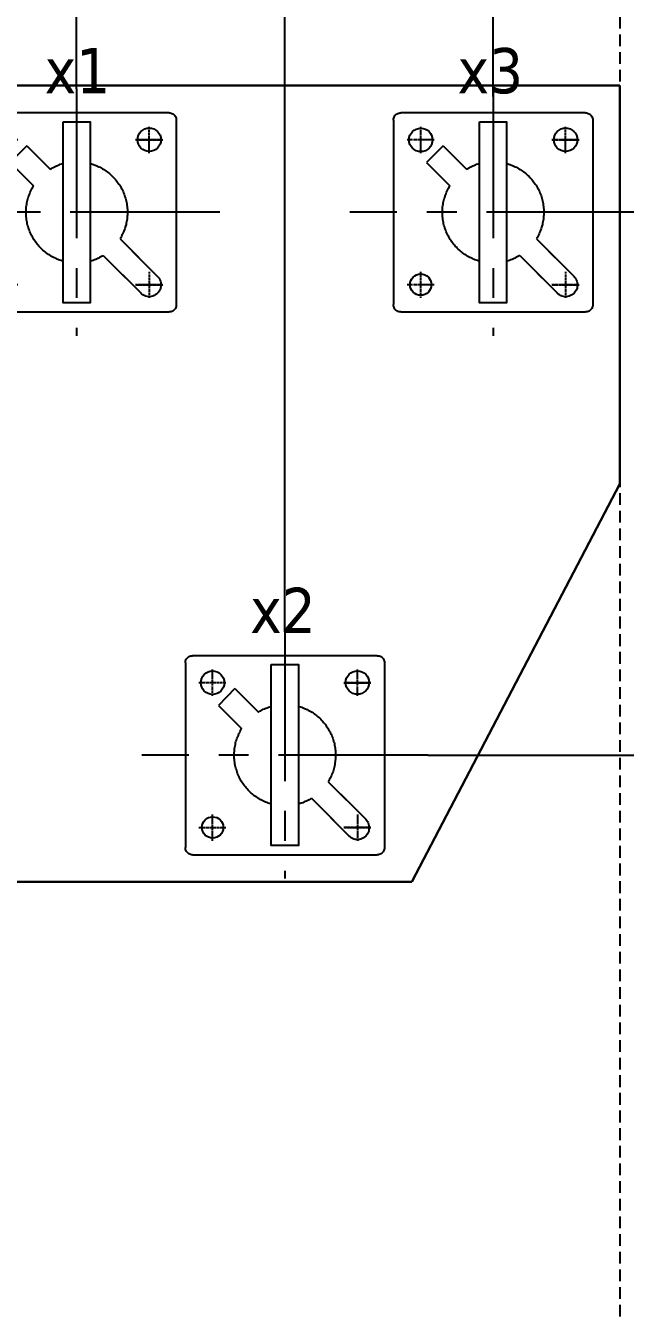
# Model space of a CAD drawing. Header units: millimetres. Extents: x 128333 to 138423, y -158939 to -152492.
# Drawn here: x 130797 to 131128, y -154949 to -154238 of the extents above; entities that cross this region are included whole.
import ezdxf

# ---------------------------------------------------------------- set-up
doc = ezdxf.new("R2010")
doc.units = ezdxf.units.MM
doc.header["$LTSCALE"] = 13
doc.linetypes.add('CENTERX2', pattern=[101.6, 63.5, -12.7, 12.7, -12.7])
doc.linetypes.add('DASHED', pattern=[0.75, 0.5, -0.25])
for name, color, linetype in [('1', 4, 'Continuous'), ('2细线层', 4, 'Continuous'), ('4虚线层', 6, 'DASHED'), ('粗实线', 4, 'Continuous')]:
    doc.layers.add(name, color=color, linetype=linetype)
doc.layers.add('标注、文本', color=3, linetype='Continuous', lineweight=25)
doc.styles.get("Standard").update_dxf_attribs({"font": 'gbenor.shx', "bigfont": 'gbcbig.shx'})
doc.styles.add('Tahoma$001', font='tahoma.ttf', dxfattribs={"height": 2.159784})
doc.dimstyles.new('郁文书', dxfattribs={"dimscale": 15, "dimtxt": 3.5, "dimasz": 2.5, "dimexe": 1.5, "dimexo": 0, "dimgap": 0.5, "dimtad": 1, "dimtoh": 1, "dimtxsty": 'Standard', "dimcen": 2.5, "dimclrd": 3, "dimclre": 3, "dimclrt": 2, "dimadec": 0, "dimazin": 0, "dimtfac": 1, "dimtmove": 0, "dimatfit": 2, "dimfxl": 1, "dimarcsym": 0})

# ---------------------------------------------------------------- blocks, each defined once
blk = doc.blocks.new('A$C1B182C69')
at = {"layer": '1', "color": 1, "linetype": 'CENTERX2', "lineweight": -3, "ltscale": 0.1}
for p, q in [((79.01, 136.41), (79.01, 0)), ((158.03, 68.21), (0, 68.21))]:
    blk.add_line(p, q, dxfattribs=at)
at = {"layer": '2细线层'}
for points in [[(24.06, 119.17), (24.06, 119.75), (24.15, 120.24), (24.35, 120.73), (24.54, 121.21), (24.84, 121.6), (25.23, 121.99), (25.62, 122.38), (26.01, 122.68), (26.49, 122.87), (26.98, 123.07), (27.47, 123.16), (28.05, 123.16)], [(130.07, 123.16), (28.05, 123.16)], [(130.07, 123.16), (130.66, 123.16), (131.15, 123.07), (131.63, 122.87), (132.12, 122.68), (132.51, 122.38), (132.9, 121.99), (133.29, 121.6), (133.58, 121.21), (133.78, 120.73), (133.97, 120.24), (134.07, 119.75), (134.07, 119.17)], [(24.06, 119.17), (24.06, 17.15)], [(39.06, 114.59), (39.06, 115.46)], [(39.06, 114.1), (39.06, 114.3)], [(39.06, 112.54), (39.06, 113.81)], [(119.06, 114.59), (119.06, 115.46)], [(119.06, 114.59), (119.06, 115.46)], [(119.06, 114.1), (119.06, 114.3)], [(119.06, 114.1), (119.06, 114.3)], [(119.06, 112.64), (119.06, 113.81)], [(119.06, 112.64), (119.06, 113.81)], [(134.07, 119.17), (134.07, 17.15)], [(32.63, 108.16), (31.56, 108.16)], [(33.12, 108.16), (32.83, 108.16)], [(34.58, 108.16), (33.31, 108.16)], [(35.07, 108.16), (34.87, 108.16)], [(36.63, 108.16), (35.36, 108.16)], [(37.11, 108.16), (36.82, 108.16)], [(38.58, 108.16), (37.41, 108.16)], [(39.06, 108.16), (38.87, 108.16)], [(39.06, 112.05), (39.06, 112.35)], [(39.06, 110.59), (39.06, 111.86)], [(39.06, 110.11), (39.06, 110.3)], [(39.06, 108.55), (39.06, 109.81)], [(39.06, 108.06), (39.06, 108.35)], [(39.06, 106.6), (39.06, 107.86)], [(40.62, 108.16), (39.35, 108.16)], [(41.11, 108.16), (40.82, 108.16)], [(42.57, 108.16), (41.4, 108.16)], [(43.16, 108.16), (42.86, 108.16)], [(44.62, 108.16), (43.35, 108.16)], [(45.1, 108.16), (44.91, 108.16)], [(46.47, 108.16), (45.4, 108.16)], [(112.63, 108.16), (111.56, 108.16)], [(111.66, 108.16), (112.73, 108.16)], [(113.22, 108.16), (112.92, 108.16)], [(113.02, 108.16), (113.22, 108.16)], [(114.68, 108.16), (113.41, 108.16)], [(113.51, 108.16), (114.78, 108.16)], [(115.16, 108.16), (114.87, 108.16)], [(114.97, 108.16), (115.26, 108.16)], [(116.63, 108.16), (115.46, 108.16)], [(115.55, 108.16), (116.72, 108.16)], [(117.21, 108.16), (116.92, 108.16)], [(117.02, 108.16), (117.31, 108.16)], [(118.67, 108.16), (117.41, 108.16)], [(117.5, 108.16), (118.77, 108.16)], [(119.16, 108.16), (118.97, 108.16)], [(119.06, 112.05), (119.06, 112.35)], [(119.06, 112.05), (119.06, 112.35)], [(119.06, 110.59), (119.06, 111.86)], [(119.06, 110.59), (119.06, 111.86)], [(119.06, 110.11), (119.06, 110.3)], [(119.06, 110.11), (119.06, 110.3)], [(119.06, 108.55), (119.06, 109.81)], [(119.06, 108.55), (119.06, 109.81)], [(119.06, 108.06), (119.06, 108.35)], [(119.06, 108.06), (119.06, 108.35)], [(119.06, 108.16), (119.26, 108.16)], [(119.06, 106.6), (119.06, 107.86)], [(119.06, 106.6), (119.06, 107.86)], [(120.72, 108.16), (119.45, 108.16)], [(119.55, 108.16), (120.72, 108.16)], [(121.21, 108.16), (120.91, 108.16)], [(121.01, 108.16), (121.3, 108.16)], [(122.67, 108.16), (121.4, 108.16)], [(121.5, 108.16), (122.77, 108.16)], [(123.16, 108.16), (122.96, 108.16)], [(123.06, 108.16), (123.25, 108.16)], [(124.71, 108.16), (123.45, 108.16)], [(123.54, 108.16), (124.81, 108.16)], [(125.2, 108.16), (124.91, 108.16)], [(125.01, 108.16), (125.3, 108.16)], [(126.47, 108.16), (125.4, 108.16)], [(125.49, 108.16), (126.57, 108.16)], [(39.06, 106.11), (39.06, 106.31)], [(39.06, 104.55), (39.06, 105.82)], [(39.06, 104.06), (39.06, 104.36)], [(39.06, 102.6), (39.06, 103.77)], [(39.06, 102.02), (39.06, 102.31)], [(39.06, 100.95), (39.06, 101.82)], [(51.44, 104.94), (42.28, 95.68)], [(51.44, 104.94), (64.4, 91.98)], [(119.06, 106.11), (119.06, 106.31)], [(119.06, 106.11), (119.06, 106.31)], [(119.06, 104.55), (119.06, 105.82)], [(119.06, 104.55), (119.06, 105.82)], [(119.06, 104.06), (119.06, 104.36)], [(119.06, 104.06), (119.06, 104.36)], [(119.06, 102.6), (119.06, 103.87)], [(119.06, 102.6), (119.06, 103.87)], [(119.06, 102.12), (119.06, 102.31)], [(119.06, 102.12), (119.06, 102.31)], [(119.06, 100.95), (119.06, 101.82)], [(119.06, 100.95), (119.06, 101.82)], [(42.28, 95.68), (55.14, 82.82)], [(64.4, 91.98), (65.08, 92.47), (65.76, 92.76), (66.44, 93.15), (67.13, 93.54), (67.81, 93.83), (68.49, 94.12), (69.27, 94.42), (69.95, 94.71), (70.73, 94.9), (71.51, 95.1), (71.51, 95.1)], [(86.51, 95.2), (86.91, 95.1), (87.69, 94.81), (88.37, 94.61), (89.15, 94.32), (89.83, 94.03), (90.51, 93.74), (91.29, 93.35), (91.97, 93.05), (92.66, 92.66), (93.34, 92.27), (94.02, 91.88), (94.6, 91.49), (95.29, 91.01), (95.87, 90.52), (96.55, 90.03), (97.14, 89.55), (97.72, 89.06), (98.31, 88.57), (98.89, 87.99), (99.38, 87.4), (99.96, 86.82), (100.45, 86.23), (100.94, 85.65), (101.43, 85.06), (101.91, 84.38), (102.3, 83.8), (102.79, 83.11), (103.18, 82.43), (103.57, 81.75), (103.96, 81.07), (104.25, 80.39), (104.64, 79.7), (104.93, 79.02), (105.23, 78.24), (105.52, 77.56), (105.71, 76.78), (105.91, 76), (106.2, 75.32), (106.39, 74.54), (106.49, 73.76), (106.69, 72.98), (106.78, 72.2), (106.88, 71.42), (106.98, 70.64), (107.08, 69.86), (107.08, 69.08), (107.08, 68.3), (107.08, 67.52), (107.08, 66.74), (106.98, 65.96), (106.88, 65.18), (106.88, 64.41), (106.69, 63.72), (106.59, 62.94), (106.39, 62.16), (106.3, 61.38), (106.01, 60.6), (105.81, 59.92), (105.62, 59.14), (105.32, 58.36), (105.03, 57.68), (104.74, 57), (104.45, 56.22), (104.06, 55.54), (103.76, 54.86), (103.37, 54.17), (102.98, 53.49)], [(71.51, 41.14), (71.22, 41.21), (70.44, 41.51), (69.76, 41.7), (68.98, 41.99), (68.3, 42.29), (67.61, 42.58), (66.83, 42.97), (66.15, 43.26), (65.47, 43.65), (64.79, 44.04), (64.11, 44.43), (63.52, 44.92), (62.84, 45.31), (62.16, 45.79), (61.57, 46.28), (60.99, 46.77), (60.4, 47.26), (59.82, 47.74), (59.23, 48.33), (58.75, 48.91), (58.16, 49.5), (57.67, 50.08), (57.19, 50.67), (56.7, 51.25), (56.21, 51.93), (55.82, 52.52), (55.34, 53.2), (54.95, 53.88), (54.56, 54.56), (54.17, 55.25), (53.87, 55.93), (53.48, 56.61), (53.19, 57.39), (52.9, 58.07), (52.61, 58.75), (52.41, 59.53), (52.22, 60.31), (51.92, 60.99), (51.73, 61.77), (51.63, 62.55), (51.44, 63.33), (51.34, 64.11), (51.24, 64.89), (51.15, 65.67), (51.05, 66.45), (51.05, 67.23), (51.05, 68.01), (51.05, 68.79), (51.05, 69.57), (51.15, 70.35), (51.15, 71.13), (51.24, 71.91), (51.44, 72.59), (51.54, 73.37), (51.73, 74.15), (51.83, 74.93), (52.02, 75.71), (52.31, 76.39), (52.51, 77.17), (52.8, 77.95), (53.09, 78.63), (53.39, 79.31), (53.68, 80.09), (54.07, 80.78), (54.36, 81.46), (54.75, 82.14), (55.14, 82.82)], [(102.98, 53.49), (123.74, 32.74)], [(93.73, 44.33), (93.05, 43.94), (92.36, 43.55), (91.68, 43.16), (91, 42.77), (90.32, 42.48), (89.54, 42.19), (88.86, 41.9), (88.08, 41.6), (87.39, 41.41), (86.61, 41.21), (86.51, 41.19)], [(93.73, 44.33), (114.58, 23.48)], [(109.71, 46.77), (113.22, 43.26)], [(100.55, 37.51), (106.01, 32.05)], [(39.06, 34.49), (39.06, 35.37)], [(39.06, 34), (39.06, 34.2)], [(39.06, 32.44), (39.06, 33.71)], [(39.06, 31.96), (39.06, 32.25)], [(39.06, 30.5), (39.06, 31.76)], [(39.06, 30.01), (39.06, 30.2)], [(39.06, 28.45), (39.06, 29.72)], [(123.74, 32.74), (124.23, 32.15), (124.71, 31.57), (125.01, 30.79), (125.3, 30.11), (125.49, 29.33), (125.59, 28.55), (125.59, 27.77), (125.49, 26.99), (125.4, 26.21), (125.1, 25.43), (124.71, 24.75), (124.23, 24.06), (123.74, 23.48), (123.16, 22.99), (122.47, 22.5), (121.79, 22.12), (121.01, 21.82), (120.23, 21.63), (119.45, 21.53), (118.67, 21.53), (117.89, 21.63), (117.11, 21.82), (116.33, 22.12), (115.65, 22.5), (115.07, 22.99), (114.39, 23.48)], [(119.06, 35.37), (119.06, 34.49)], [(119.06, 35.37), (119.06, 34.49)], [(119.06, 34.2), (119.06, 34)], [(119.06, 34.2), (119.06, 34)], [(119.06, 33.71), (119.06, 32.44)], [(119.06, 33.71), (119.06, 32.44)], [(119.06, 32.25), (119.06, 31.96)], [(119.06, 32.25), (119.06, 31.96)], [(119.06, 31.76), (119.06, 30.5)], [(119.06, 31.76), (119.06, 30.5)], [(119.06, 30.2), (119.06, 30.01)], [(119.06, 30.2), (119.06, 30.01)], [(119.06, 29.72), (119.06, 28.45)], [(119.06, 29.72), (119.06, 28.45)], [(32.63, 28.06), (31.56, 28.06)], [(33.12, 28.06), (32.83, 28.06)], [(34.58, 28.06), (33.31, 28.06)], [(35.07, 28.06), (34.87, 28.06)], [(36.63, 28.06), (35.36, 28.06)], [(37.11, 28.06), (36.82, 28.06)], [(38.58, 28.06), (37.41, 28.06)], [(39.06, 28.06), (38.87, 28.06)], [(39.06, 27.96), (39.06, 28.25)], [(39.06, 26.5), (39.06, 27.77)], [(39.06, 26.01), (39.06, 26.21)], [(39.06, 24.45), (39.06, 25.72)], [(39.06, 23.97), (39.06, 24.26)], [(39.06, 22.5), (39.06, 23.77)], [(39.06, 22.02), (39.06, 22.21)], [(39.06, 20.85), (39.06, 21.73)], [(40.62, 28.06), (39.35, 28.06)], [(41.11, 28.06), (40.82, 28.06)], [(42.57, 28.06), (41.4, 28.06)], [(43.16, 28.06), (42.86, 28.06)], [(44.62, 28.06), (43.35, 28.06)], [(45.1, 28.06), (44.91, 28.06)], [(46.47, 28.06), (45.4, 28.06)], [(112.63, 28.16), (111.56, 28.16)], [(111.66, 28.16), (112.73, 28.16)], [(113.22, 28.16), (112.92, 28.16)], [(113.02, 28.16), (113.22, 28.16)], [(114.68, 28.16), (113.41, 28.16)], [(113.51, 28.16), (114.78, 28.16)], [(115.16, 28.16), (114.87, 28.16)], [(114.97, 28.16), (115.26, 28.16)], [(116.63, 28.16), (115.46, 28.16)], [(115.55, 28.16), (116.72, 28.16)], [(117.21, 28.16), (116.92, 28.16)], [(117.02, 28.16), (117.31, 28.16)], [(118.67, 28.16), (117.41, 28.16)], [(117.5, 28.16), (118.77, 28.16)], [(119.16, 28.16), (118.97, 28.16)], [(119.06, 28.16), (118.97, 28.06)], [(119.06, 28.25), (119.06, 27.96)], [(119.06, 28.25), (119.06, 27.96)], [(119.06, 28.16), (119.26, 28.16)], [(119.06, 27.77), (119.06, 26.5)], [(119.06, 27.77), (119.06, 26.5)], [(119.06, 26.21), (119.06, 26.01)], [(119.06, 26.21), (119.06, 26.01)], [(119.06, 25.72), (119.06, 24.45)], [(119.06, 25.72), (119.06, 24.45)], [(119.06, 24.26), (119.06, 23.97)], [(119.06, 24.26), (119.06, 23.97)], [(119.06, 23.77), (119.06, 22.5)], [(119.06, 23.77), (119.06, 22.5)], [(119.06, 22.21), (119.06, 22.02)], [(119.06, 22.21), (119.06, 22.02)], [(119.06, 21.73), (119.06, 20.85)], [(119.06, 21.73), (119.06, 20.85)], [(120.72, 28.16), (119.45, 28.16)], [(119.55, 28.16), (120.72, 28.16)], [(121.21, 28.16), (120.91, 28.16)], [(121.01, 28.16), (121.3, 28.16)], [(122.67, 28.16), (121.4, 28.16)], [(121.5, 28.16), (122.77, 28.16)], [(123.16, 28.16), (122.96, 28.16)], [(123.06, 28.16), (123.25, 28.16)], [(124.71, 28.16), (123.45, 28.16)], [(123.54, 28.16), (124.81, 28.16)], [(125.2, 28.16), (124.91, 28.16)], [(125.01, 28.16), (125.3, 28.16)], [(126.47, 28.16), (125.4, 28.16)], [(125.49, 28.16), (126.57, 28.16)], [(28.05, 13.15), (27.47, 13.15), (26.98, 13.25), (26.49, 13.44), (26.01, 13.64), (25.62, 13.93), (25.23, 14.32), (24.84, 14.71), (24.54, 15.1), (24.35, 15.59), (24.15, 16.07), (24.06, 16.56), (24.06, 17.15)], [(134.07, 17.15), (134.07, 16.56), (133.97, 16.07), (133.78, 15.59), (133.58, 15.1), (133.29, 14.71), (132.9, 14.32), (132.51, 13.93), (132.12, 13.64), (131.63, 13.44), (131.15, 13.25), (130.66, 13.15), (130.07, 13.15)], [(28.05, 13.15), (130.07, 13.15)]]:
    blk.add_lwpolyline(points, dxfattribs=at)
for centre, radius in [((39.11, 108.21), 6.48), ((119.11, 108.3), 6.48), ((39.11, 28.21), 5.9)]:
    blk.add_circle(centre, radius, dxfattribs=at)
at = {"layer": '粗实线'}
blk.add_lwpolyline([(71.51, 118.21), (86.51, 118.21), (86.51, 18.21), (71.51, 18.21)], close=True, dxfattribs=at)
blk = doc.blocks.new('*D148')
at = {"layer": '1', "color": 3, "lineweight": -2}
for p, q in [((130710.21, -154573.18), (130710.21, -154193.15)), ((130825.21, -154273.18), (130825.21, -154193.15)), ((130747.71, -154215.65), (130787.71, -154215.65))]:
    blk.add_line(p, q, dxfattribs=at)
at = {"layer": '1', "color": 3, "lineweight": 30}
for points in [[(130747.71, -154209.4), (130747.71, -154221.9), (130710.21, -154215.65)], [(130787.71, -154209.4), (130787.71, -154221.9), (130825.21, -154215.65)]]:
    blk.add_solid(points, dxfattribs=at)
at = {"layer": 'Defpoints', "color": 0, "lineweight": 30}
for p in [(130825.21, -154215.65), (130825.21, -154273.18), (130710.21, -154573.18)]:
    blk.add_point(p, dxfattribs=at)
at = {"layer": '1', "color": 2, "insert": (130767.71, -154181.9), "char_height": 52.5, "attachment_point": 5}
blk.add_mtext('115', dxfattribs=at)
blk = doc.blocks.new('*D149')
at = {"layer": '1', "color": 3, "lineweight": -2}
for p, q in [((130825.21, -154273.18), (130825.21, -154193.15)), ((130940.21, -154573.18), (130940.21, -154193.15)), ((130862.71, -154215.65), (130902.71, -154215.65))]:
    blk.add_line(p, q, dxfattribs=at)
at = {"layer": '1', "color": 3, "lineweight": 30}
for points in [[(130862.71, -154209.4), (130862.71, -154221.9), (130825.21, -154215.65)], [(130902.71, -154209.4), (130902.71, -154221.9), (130940.21, -154215.65)]]:
    blk.add_solid(points, dxfattribs=at)
at = {"layer": 'Defpoints', "color": 0, "lineweight": 30}
for p in [(130940.21, -154215.65), (130825.21, -154273.18), (130940.21, -154573.18)]:
    blk.add_point(p, dxfattribs=at)
at = {"layer": '1', "color": 2, "insert": (130882.71, -154181.9), "char_height": 52.5, "attachment_point": 5}
blk.add_mtext('115', dxfattribs=at)
blk = doc.blocks.new('*D150')
at = {"layer": '1', "color": 3, "lineweight": -2}
for p, q in [((130940.21, -154275.25), (130940.21, -154193.15)), ((131055.21, -154277.41), (131055.21, -154193.15)), ((130977.71, -154215.65), (131017.71, -154215.65))]:
    blk.add_line(p, q, dxfattribs=at)
at = {"layer": '1', "color": 3, "lineweight": 30}
for points in [[(130977.71, -154209.4), (130977.71, -154221.9), (130940.21, -154215.65)], [(131017.71, -154209.4), (131017.71, -154221.9), (131055.21, -154215.65)]]:
    blk.add_solid(points, dxfattribs=at)
at = {"layer": 'Defpoints', "color": 0, "lineweight": 30}
for p in [(131055.21, -154215.65), (130940.21, -154275.25), (131055.21, -154277.41)]:
    blk.add_point(p, dxfattribs=at)
at = {"layer": '1', "color": 2, "insert": (130997.71, -154181.9), "char_height": 52.5, "attachment_point": 5}
blk.add_mtext('115', dxfattribs=at)
blk = doc.blocks.new('*D154')
at = {"layer": '1', "color": 3, "lineweight": -2}
for p, q in [((131019.23, -154641.39), (131312.5, -154641.39)), ((131290, -154678.89), (131290, -155453.86)), ((131185.21, -155491.36), (131312.5, -155491.36))]:
    blk.add_line(p, q, dxfattribs=at)
at = {"layer": '1', "color": 3, "lineweight": 30}
for points in [[(131283.75, -154678.89), (131296.25, -154678.89), (131290, -154641.39)], [(131283.75, -155453.86), (131296.25, -155453.86), (131290, -155491.36)]]:
    blk.add_solid(points, dxfattribs=at)
at = {"layer": 'Defpoints', "color": 0, "lineweight": 30}
for p in [(131019.23, -154641.39), (131185.21, -155491.36), (131290, -155491.36)]:
    blk.add_point(p, dxfattribs=at)
at = {"layer": '1', "color": 2, "insert": (131256.25, -155066.37), "char_height": 52.5, "attachment_point": 5, "rotation": 90}
blk.add_mtext('850', dxfattribs=at)

msp = doc.modelspace()

# ---------------------------------------------------------------- linework, layer by layer
at = {"layer": '4虚线层'}
msp.add_line((131125.213, -153765.356), (131125.213, -155403.356), dxfattribs=at)
at = {"layer": '粗实线', "lineweight": 30}
for p, q in [((131125.31, -154271.386), (130755.213, -154271.386)), ((131125.31, -154491.386), (131125.31, -154271.386)), ((131010.31, -154711.386), (131125.31, -154491.386)), ((131010.31, -154711.386), (130640.213, -154711.386))]:
    msp.add_line(p, q, dxfattribs=at)

# ---------------------------------------------------------------- block references
at = {"layer": '标注、文本'}
for p in [(130746.199, -154409.592), (130976.199, -154409.592), (130861.199, -154709.592)]:
    msp.add_blockref('A$C1B182C69', p, dxfattribs=at)

# ---------------------------------------------------------------- texts
at = {"layer": '标注、文本', "style": 'Tahoma$001'}
for s, p in [('x1', (130807.519, -154275.617)), ('x3', (131035.606, -154275.617)), ('x2', (130921.04, -154573.898))]:
    msp.add_text(s, height=25, dxfattribs=at).set_placement(p)

# ---------------------------------------------------------------- dimensions: what is measured, and where the dimension line sits
at = {"layer": '1'}
for base, p1, p2, picture, middle in [((130825.213, -154215.647), (130710.213, -154573.181), (130825.213, -154273.181), '*D148', (130767.713, -154181.897)), ((130940.213, -154215.647), (130825.213, -154273.181), (130940.213, -154573.181), '*D149', (130882.713, -154181.897)), ((131055.213, -154215.647), (130940.213, -154275.254), (131055.213, -154277.407), '*D150', (130997.713, -154181.897))]:
    dim = msp.add_linear_dim(base=base, p1=p1, p2=p2, dimstyle='郁文书', override={"dimdec": 0, "dimarcsym": 1}, dxfattribs=at)
    dim.commit()
    dim.dimension.update_dxf_attribs({"geometry": picture, "text_midpoint": middle})
dim = msp.add_linear_dim(base=(131289.998, -155491.356), p1=(131019.227, -154641.386), p2=(131185.213, -155491.356), angle=90, dimstyle='郁文书', override={"dimdec": 0, "dimarcsym": 1}, dxfattribs=at)
dim.commit()
dim.dimension.update_dxf_attribs({"geometry": '*D154', "text_midpoint": (131256.248, -155066.371)})

doc.saveas('drawing.dxf')
